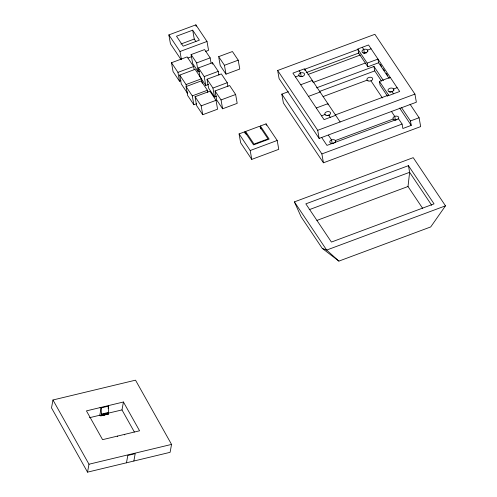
<?xml version="1.0" encoding="UTF-8"?>
<svg xmlns="http://www.w3.org/2000/svg" width="497" height="497" viewBox="0 0 497 497"><rect width="100%" height="100%" fill="white"/><g stroke="black" fill="none" stroke-linecap="round" stroke-linejoin="round"><path stroke-width="0.75" d="M100.568 415.927L108.346 414.001L108.52 406.124L101.152 407.888L99.816 415.212C102.811 417.679 100.574 408.528 101.152 407.888L100.003 407.627M422.68 208.405L408.012 186.505L409.627 172.304L408.453 165.656L305.835 203.857L331.424 242.064L434.043 203.863L408.453 165.656M52.962 399.986L51.514 407.907L87.54 472.15L170.098 452.326L171.546 444.411L135.519 380.168L52.962 399.986L88.982 464.229L87.54 472.15M108.122 408.31L108.52 406.124M134.376 432.011L121.989 409.919L123.43 402.005L86.441 410.882L102.581 439.665L139.576 430.787L123.43 402.005M117.292 436.677L117.391 436.111M124.66 434.906L124.766 434.341M126.474 462.794L127.816 455.445L135.19 453.68L133.855 460.999M445.486 205.833L430.719 226.93L338.898 261.111L322.273 248.407L301.132 216.841L294.392 201.888L413.218 157.655L445.486 205.833L326.659 250.066L322.273 248.407M180.703 59.106L170.434 43.767L168.868 34.902L195.874 24.85L207 41.462L208.566 50.327L205.721 51.39M192.699 30.18L176.497 36.213L183.176 46.184L199.378 40.151L192.699 30.18L194.265 39.052L195.93 41.543M180.877 44.034L194.265 39.052M168.868 34.902L179.995 51.514L207 41.462M199.639 71.245L198.216 71.773L192.656 63.467L191.09 54.602L204.596 49.576L210.156 57.882L211.07 63.051M180.939 80.7L179.516 81.228L173.062 71.593L171.502 62.728L187.164 56.9L193.619 66.536L194.134 69.487M187.959 58L191.513 56.677M191.09 54.602L196.657 62.908L210.156 57.882M218.661 56.658L232.428 51.533L238.218 60.174L239.778 69.04L226.005 74.165L220.221 65.523L218.661 56.658L224.445 65.3L226.005 74.165M171.502 62.728L177.951 72.363L193.619 66.536M208.585 84.403L205.777 85.447L199.993 76.805L198.427 67.94L212.468 62.715L218.258 71.351L218.91 75.047M187.369 91.933L187.63 93.411L181.287 83.943L179.721 75.078L195.116 69.35L201.459 78.818L202.236 83.248M224.445 65.3L238.218 60.174M198.427 67.94L204.211 76.581L218.258 71.351M179.721 75.078L186.064 84.546L201.459 78.818M196.725 103.674L193.849 104.749L187.617 95.443L186.052 86.577L201.173 80.949L207.404 90.255L207.796 92.467M216.649 96.107L214.505 96.909L208.61 88.106L207.044 79.234L221.358 73.91L227.253 82.713L227.906 86.41M207.044 79.234L212.94 88.044L227.253 82.713M186.052 86.577L192.283 95.884L207.404 90.255M195.048 96.716L209.902 91.187L216.021 100.326L217.58 109.191L202.726 114.72L196.607 105.581L195.048 96.716L201.167 105.855L202.726 114.72M215.039 90.957L229.626 85.527L235.634 94.498L237.193 103.364L222.613 108.793L216.605 99.822L215.039 90.957L221.047 99.928L222.613 108.793M277.655 70.493L374.875 34.305L414.933 94.113L416.362 102.22L319.142 138.415L279.09 78.607L277.655 70.493L317.713 130.301L319.142 138.415M201.167 105.855L216.021 100.326M221.047 99.928L235.634 94.498M306.171 72.624L358.648 53.086L358.002 49.408L304.804 69.213L305.059 70.686M295.473 76.942L298.983 75.631M371.085 48.793L367.575 50.098L367.83 51.57M308.003 74.488L360.325 55.005M300.697 84.751L312.309 80.427L312.507 81.533M410.056 104.233L419.095 117.739L420.661 126.605L323.441 162.799L283.389 102.991L281.824 94.126L288.353 91.69M313.023 82.508L365.258 63.063M390.22 77.364L379.422 81.39L388.878 95.511L399.681 91.485L368.526 44.972L357.722 48.992L367.177 63.113L377.981 59.093L378.633 62.771L389.182 78.526M358.368 52.67L367.83 66.791L378.633 62.771M316.552 87.839L373.961 66.468L383.404 80.57M319.515 91.46L374.744 70.897L381.615 81.154M308.488 96.375L320.099 92.057M323.056 96.573L367.121 80.172M239.069 133.91L244.779 131.786L253.551 144.888L269.144 139.085L260.366 125.983L266.075 123.859L277.202 140.471L278.767 149.336L251.762 159.388L240.635 142.776L239.069 133.91L250.196 150.523L251.762 159.388M245.586 131.481L259.558 126.281L268.001 138.887L254.029 144.087L245.586 131.481L246.108 134.439M316.278 108.004L327.89 103.68L328.082 104.792M321.509 115.813L325.019 114.509M397.122 87.665L393.612 88.975L393.866 90.448M335.4 114.894L388.598 95.095M335.68 115.31L324.063 119.634L292.913 73.121L304.524 68.797L340.128 121.958M250.196 150.523L277.202 140.471M317.713 130.301L414.933 94.113M393.158 119.044L335.363 140.558L335.624 142.036M281.824 94.126L321.882 153.927L402.085 124.07L402.868 128.506L411.236 125.387L410.454 120.957L401.439 107.495M410.454 120.957L419.095 117.739M309.177 209.697L409.627 172.304L431.719 205.286M316.918 220.413L408.012 186.505M89.441 417.728L99.816 415.212M101.27 414.156L108.638 412.386M101.27 414.684L108.644 412.914M101.22 415.144L108.594 413.374M100.071 415.585L101.543 415.231M101.121 415.511L108.495 413.74M101.059 415.641L106.961 414.225M100.972 415.765L108.346 414.001M88.982 464.229L171.546 444.411M108.669 413.075L121.989 409.919M108.16 414.138L107.694 414.044M338.898 261.111L326.659 250.066L294.392 201.888M380.205 64.361L381.491 66.275M383.199 68.834L384.485 70.748M386.194 73.301L387.48 75.221M362.313 47.283L363.761 49.445L364.407 53.123M392.021 91.641L393.469 93.796M399.644 108.079L411.236 125.387M387.579 96.281L380.068 85.068L379.422 81.39M402.085 124.07L398.526 118.758L326.964 145.397L321.826 137.731M370.936 80.825L382.41 97.965M391.344 111.297L394.742 116.379L395.395 120.075M299.119 70.81L300.567 72.966L301.219 76.644A2.945 1.901 -10 0 1 302.716 76.364M328.828 115.161L330.275 117.323M328.387 135.172L331.555 139.899L332.207 143.596M373.961 66.468L374.744 70.897M367.177 63.113L367.83 66.791M321.882 153.927L323.441 162.799M266.075 123.859L266.336 125.337M260.366 125.983L260.888 128.94M244.779 131.786L245.04 133.264M212.468 62.715L212.728 64.194M212.94 88.044L214.505 96.909M195.874 24.85L196.135 26.329M204.211 76.581L205.777 85.447M196.657 62.908L198.216 71.773M192.283 95.884L193.849 104.749M186.064 84.546L186.586 87.503M179.995 51.514L181.43 59.64M177.951 72.363L179.516 81.228M396.973 119.702A2.945 1.901 -10 0 1 392.941 118.416A2.945 1.901 -10 0 1 396.743 116.118A2.945 1.901 -10 0 1 398.172 118.976M333.779 143.223A2.945 1.901 -10 0 1 329.747 141.769A2.945 1.901 -10 0 1 334.021 139.725A2.945 1.901 -10 0 1 334.438 142.906M327.256 115.521A2.945 1.901 -10 0 1 329.486 115.298M389.785 92.312A2.945 1.901 -10 0 1 391.947 91.715M363.748 53.44A2.945 1.901 -10 0 1 366.643 52.899M368.041 80.868A2.945 1.901 -10 0 0 372.713 79.129A2.945 1.901 -10 0 0 368.706 77.507A2.945 1.901 -10 0 0 368.041 80.868M325.933 115.205A2.945 1.901 -10 0 0 330.611 113.459A2.945 1.901 -10 0 0 326.604 111.844A2.945 1.901 -10 0 0 325.933 115.205M299.896 76.327A2.945 1.901 -10 0 0 304.574 74.587A2.945 1.901 -10 0 0 300.567 72.966A2.945 1.901 -10 0 0 299.896 76.327M389.126 91.678A2.945 1.901 -10 0 0 393.804 89.938A2.945 1.901 -10 0 0 389.797 88.317A2.945 1.901 -10 0 0 389.126 91.678M363.09 52.806A2.945 1.901 -10 0 0 367.768 51.067A2.945 1.901 -10 0 0 363.761 49.445A2.945 1.901 -10 0 0 363.09 52.806"/></g></svg>
